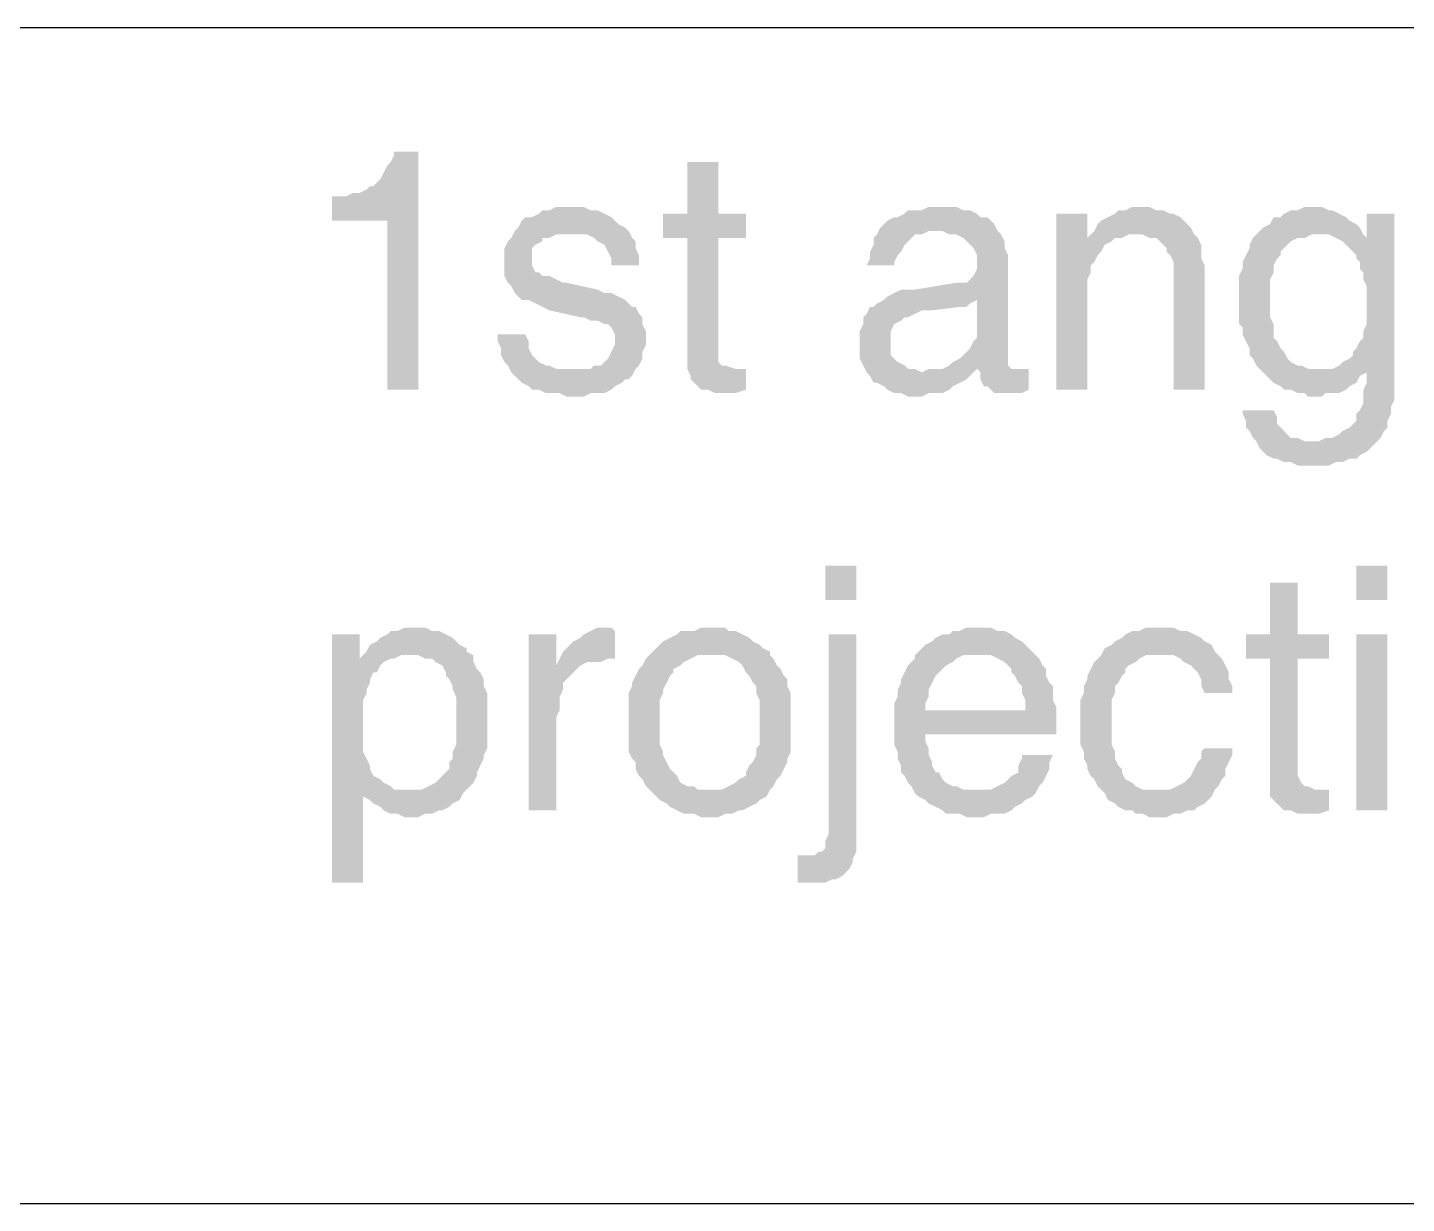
# Model space of a CAD drawing. Header units: millimetres. Extents: x 7018 to 13530, y 4187 to 5692.
# Drawn here: x 9683.9 to 9701.94, y 4971.52 to 4986.91 of the extents above; entities that cross this region are included whole.
import ezdxf

# ---------------------------------------------------------------- set-up
doc = ezdxf.new("R2010")
doc.units = ezdxf.units.MM

msp = doc.modelspace()

# ---------------------------------------------------------------- hatches: boundary and pattern name
at = {"transparency": 33554559}
for points in [[(9689.014, 4985.287), (9688.698, 4985.287), (9688.698, 4985.242), (9688.653, 4985.152), (9688.608, 4985.107), (9688.562, 4985.016), (9688.517, 4984.926), (9688.472, 4984.881), (9688.427, 4984.836), (9688.382, 4984.836), (9688.337, 4984.791), (9688.246, 4984.746), (9688.156, 4984.746), (9688.066, 4984.701), (9687.885, 4984.701), (9687.885, 4984.385), (9688.608, 4984.385), (9688.608, 4982.173), (9689.014, 4982.173)], [(9692.94, 4985.152), (9692.534, 4985.152), (9692.534, 4984.475), (9692.218, 4984.475), (9692.218, 4984.159), (9692.534, 4984.159), (9692.534, 4982.444), (9692.579, 4982.354), (9692.579, 4982.309), (9692.624, 4982.263), (9692.669, 4982.218), (9692.715, 4982.173), (9692.805, 4982.173), (9692.895, 4982.128), (9693.166, 4982.128), (9693.301, 4982.173), (9693.301, 4982.444), (9693.166, 4982.444), (9693.03, 4982.489), (9692.985, 4982.489), (9692.94, 4982.534), (9692.94, 4984.159), (9693.301, 4984.159), (9693.301, 4984.475), (9692.94, 4984.475)], [(9691, 4984.565), (9690.819, 4984.565), (9690.729, 4984.52), (9690.638, 4984.52), (9690.593, 4984.475), (9690.503, 4984.43), (9690.413, 4984.43), (9690.368, 4984.385), (9690.323, 4984.294), (9690.277, 4984.249), (9690.232, 4984.159), (9690.187, 4984.114), (9690.142, 4984.024), (9690.142, 4983.662), (9690.187, 4983.572), (9690.232, 4983.527), (9690.277, 4983.437), (9690.323, 4983.392), (9690.368, 4983.347), (9690.458, 4983.347), (9690.548, 4983.301), (9690.638, 4983.256), (9690.729, 4983.211), (9691.135, 4983.121), (9691.18, 4983.121), (9691.27, 4983.076), (9691.361, 4983.076), (9691.451, 4983.031), (9691.496, 4983.031), (9691.541, 4982.986), (9691.586, 4982.895), (9691.586, 4982.76), (9691.541, 4982.67), (9691.496, 4982.579), (9691.451, 4982.534), (9691.406, 4982.489), (9691.315, 4982.489), (9691.27, 4982.444), (9691.045, 4982.444), (9690.232, 4982.399), (9690.277, 4982.354), (9690.323, 4982.309), (9690.368, 4982.263), (9690.458, 4982.218), (9690.503, 4982.173), (9690.593, 4982.173), (9690.684, 4982.128), (9690.864, 4982.128), (9690.954, 4982.083), (9691.18, 4982.083), (9691.27, 4982.128), (9691.451, 4982.128), (9691.541, 4982.173), (9691.586, 4982.218), (9691.676, 4982.263), (9691.722, 4982.309), (9691.767, 4982.309), (9691.812, 4982.354), (9691.857, 4982.444), (9691.902, 4982.489), (9691.947, 4982.579), (9691.947, 4982.67), (9691.992, 4982.76), (9691.992, 4982.85), (9691.992, 4982.94), (9691.947, 4983.031), (9691.947, 4983.121), (9691.902, 4983.166), (9691.857, 4983.256), (9691.812, 4983.256), (9691.767, 4983.301), (9691.722, 4983.347), (9691.631, 4983.392), (9691.541, 4983.437), (9691.451, 4983.437), (9691.361, 4983.482), (9690.954, 4983.572), (9690.909, 4983.572), (9690.819, 4983.617), (9690.729, 4983.662), (9690.638, 4983.662), (9690.593, 4983.708), (9690.548, 4983.708), (9690.503, 4983.798), (9690.503, 4984.024), (9690.548, 4984.069), (9690.638, 4984.114), (9690.638, 4984.159), (9690.729, 4984.159), (9690.819, 4984.204), (9691, 4984.204), (9691.767, 4984.249), (9691.722, 4984.294), (9691.631, 4984.339), (9691.586, 4984.385), (9691.541, 4984.43), (9691.451, 4984.475), (9691.361, 4984.52), (9691.27, 4984.52), (9691.18, 4984.565), (9691.09, 4984.565)], [(9695.874, 4984.565), (9695.693, 4984.565), (9695.603, 4984.52), (9695.422, 4984.52), (9695.377, 4984.475), (9695.287, 4984.43), (9695.242, 4984.43), (9695.152, 4984.385), (9695.107, 4984.339), (9695.061, 4984.294), (9695.016, 4984.204), (9694.971, 4984.159), (9694.971, 4984.069), (9694.926, 4983.978), (9694.926, 4983.888), (9694.881, 4983.798), (9695.242, 4983.798), (9695.242, 4983.843), (9695.287, 4983.933), (9695.332, 4983.978), (9695.377, 4984.069), (9695.422, 4984.114), (9695.468, 4984.159), (9695.513, 4984.204), (9695.603, 4984.204), (9695.693, 4984.249), (9696.596, 4984.249), (9696.551, 4984.339), (9696.506, 4984.385), (9696.461, 4984.43), (9696.37, 4984.43), (9696.325, 4984.475), (9696.235, 4984.52), (9696.145, 4984.52), (9696.054, 4984.565), (9695.964, 4984.565)], [(9697.769, 4984.475), (9697.363, 4984.475), (9697.363, 4982.173), (9697.769, 4982.173), (9697.769, 4983.392), (9697.769, 4983.617), (9697.814, 4983.708), (9697.814, 4983.798), (9697.86, 4983.843), (9697.905, 4983.933), (9697.95, 4983.978), (9697.95, 4983.978), (9697.995, 4984.069), (9698.085, 4984.114), (9697.769, 4984.159)], [(9698.491, 4984.565), (9698.356, 4984.565), (9698.266, 4984.52), (9698.176, 4984.52), (9698.13, 4984.475), (9698.04, 4984.43), (9697.95, 4984.385), (9697.905, 4984.339), (9697.86, 4984.249), (9697.769, 4984.159), (9698.085, 4984.114), (9698.13, 4984.159), (9698.221, 4984.159), (9698.311, 4984.204), (9699.168, 4984.204), (9699.123, 4984.294), (9699.078, 4984.339), (9699.033, 4984.385), (9698.988, 4984.43), (9698.898, 4984.475), (9698.853, 4984.475), (9698.762, 4984.52), (9698.672, 4984.52), (9698.582, 4984.565)], [(9700.748, 4984.565), (9700.613, 4984.565), (9700.522, 4984.52), (9700.432, 4984.52), (9700.342, 4984.475), (9700.297, 4984.43), (9700.206, 4984.43), (9700.161, 4984.339), (9700.071, 4984.294), (9700.026, 4984.249), (9699.981, 4984.204), (9700.929, 4984.204), (9701.019, 4984.159), (9701.109, 4984.114), (9701.425, 4984.159), (9701.38, 4984.204), (9701.38, 4984.204), (9701.335, 4984.294), (9701.29, 4984.339), (9701.199, 4984.385), (9701.154, 4984.43), (9701.064, 4984.475), (9700.974, 4984.52), (9700.929, 4984.52), (9700.838, 4984.565)], [(9701.786, 4984.475), (9701.425, 4984.475), (9701.425, 4984.159), (9701.109, 4984.114), (9701.154, 4984.069), (9701.199, 4984.024), (9701.29, 4983.933), (9701.29, 4983.888), (9701.335, 4983.843), (9701.335, 4983.753), (9701.38, 4983.708), (9701.38, 4983.617), (9701.425, 4983.527), (9701.425, 4983.031), (9701.38, 4982.94), (9701.38, 4982.85), (9701.335, 4982.805), (9701.29, 4982.715), (9701.245, 4982.67), (9701.245, 4982.624), (9701.199, 4982.579), (9701.109, 4982.534), (9701.064, 4982.489), (9700.974, 4982.444), (9700.793, 4982.444), (9701.425, 4982.399), (9701.425, 4982.263), (9701.38, 4982.173), (9701.38, 4981.993), (9701.335, 4981.902), (9701.29, 4981.857), (9701.29, 4981.767), (9701.245, 4981.722), (9701.199, 4981.677), (9701.109, 4981.632), (9701.064, 4981.586), (9700.974, 4981.541), (9700.883, 4981.541), (9700.793, 4981.496), (9700.703, 4981.496), (9701.56, 4981.496), (9701.606, 4981.541), (9701.651, 4981.632), (9701.696, 4981.677), (9701.696, 4981.767), (9701.741, 4981.857), (9701.741, 4981.947), (9701.786, 4982.038), (9701.786, 4982.309)], [(9691.767, 4984.249), (9691, 4984.204), (9691.225, 4984.204), (9691.315, 4984.159), (9691.361, 4984.114), (9691.361, 4984.114), (9691.451, 4984.069), (9691.496, 4983.978), (9691.541, 4983.888), (9691.541, 4983.798), (9691.902, 4983.798), (9691.902, 4983.933), (9691.857, 4984.024), (9691.857, 4984.114), (9691.812, 4984.159)], [(9696.596, 4984.249), (9695.784, 4984.249), (9695.874, 4984.249), (9695.964, 4984.204), (9696.054, 4984.204), (9696.145, 4984.159), (9696.19, 4984.114), (9696.235, 4984.069), (9696.28, 4984.024), (9696.325, 4983.933), (9696.325, 4983.753), (9696.28, 4983.662), (9696.235, 4983.617), (9696.19, 4983.572), (9696.054, 4983.572), (9695.513, 4983.482), (9695.332, 4983.482), (9695.242, 4983.437), (9695.152, 4983.392), (9695.107, 4983.347), (9696.325, 4983.347), (9696.325, 4982.94), (9696.325, 4982.85), (9696.28, 4982.805), (9696.235, 4982.715), (9696.19, 4982.67), (9696.099, 4982.579), (9696.099, 4982.579), (9696.009, 4982.534), (9695.964, 4982.489), (9695.874, 4982.444), (9695.693, 4982.444), (9695.603, 4982.399), (9694.881, 4982.399), (9694.926, 4982.354), (9694.971, 4982.263), (9695.016, 4982.263), (9695.107, 4982.218), (9695.152, 4982.173), (9695.242, 4982.128), (9695.332, 4982.128), (9695.422, 4982.083), (9695.603, 4982.083), (9695.693, 4982.128), (9695.874, 4982.128), (9695.964, 4982.173), (9696.009, 4982.218), (9696.099, 4982.263), (9696.19, 4982.309), (9696.235, 4982.354), (9696.28, 4982.399), (9696.325, 4982.444), (9696.776, 4982.444), (9696.731, 4982.489), (9696.731, 4983.933), (9696.686, 4984.024), (9696.686, 4984.114), (9696.641, 4984.204)], [(9699.168, 4984.204), (9698.401, 4984.204), (9698.491, 4984.204), (9698.582, 4984.159), (9698.672, 4984.159), (9698.717, 4984.114), (9698.762, 4984.069), (9698.807, 4984.024), (9698.807, 4983.978), (9698.853, 4983.933), (9698.898, 4983.843), (9698.898, 4982.173), (9699.304, 4982.173), (9699.304, 4983.798), (9699.259, 4983.888), (9699.259, 4984.069), (9699.214, 4984.159)], [(9699.981, 4984.204), (9699.936, 4984.159), (9699.891, 4984.069), (9699.891, 4984.024), (9699.845, 4983.933), (9699.8, 4983.843), (9699.8, 4983.753), (9699.755, 4983.662), (9699.755, 4983.031), (9699.8, 4982.986), (9699.8, 4982.895), (9699.845, 4982.805), (9699.891, 4982.715), (9699.891, 4982.624), (9699.936, 4982.579), (9699.981, 4982.489), (9700.026, 4982.444), (9700.071, 4982.399), (9700.161, 4982.309), (9700.206, 4982.263), (9700.297, 4982.218), (9700.342, 4982.173), (9700.432, 4982.173), (9700.522, 4982.128), (9700.613, 4982.128), (9700.658, 4982.083), (9700.838, 4982.083), (9700.883, 4982.128), (9701.064, 4982.128), (9701.154, 4982.173), (9701.199, 4982.218), (9701.29, 4982.263), (9701.335, 4982.354), (9701.425, 4982.399), (9701.425, 4982.399), (9700.793, 4982.444), (9700.658, 4982.444), (9700.568, 4982.489), (9700.522, 4982.489), (9700.432, 4982.534), (9700.387, 4982.579), (9700.342, 4982.67), (9700.297, 4982.715), (9700.252, 4982.805), (9700.206, 4982.85), (9700.206, 4983.031), (9700.161, 4983.121), (9700.161, 4983.617), (9700.206, 4983.708), (9700.206, 4983.798), (9700.252, 4983.888), (9700.297, 4983.933), (9700.297, 4983.978), (9700.342, 4984.024), (9700.387, 4984.069), (9700.432, 4984.114), (9700.522, 4984.159), (9700.613, 4984.159), (9700.703, 4984.204), (9700.793, 4984.204)], [(9695.107, 4983.347), (9695.016, 4983.301), (9694.971, 4983.256), (9694.926, 4983.256), (9694.881, 4983.166), (9694.836, 4983.121), (9694.836, 4983.031), (9694.791, 4982.94), (9694.791, 4982.76), (9694.791, 4982.579), (9694.836, 4982.489), (9694.881, 4982.399), (9695.603, 4982.399), (9695.513, 4982.444), (9695.422, 4982.444), (9695.377, 4982.489), (9695.287, 4982.534), (9695.242, 4982.579), (9695.197, 4982.624), (9695.197, 4982.94), (9695.242, 4983.031), (9695.332, 4983.076), (9695.377, 4983.121), (9695.422, 4983.121), (9695.513, 4983.166), (9695.603, 4983.211), (9695.738, 4983.211), (9696.099, 4983.256), (9696.19, 4983.256), (9696.235, 4983.301), (9696.325, 4983.347)], [(9690.413, 4982.895), (9690.052, 4982.895), (9690.052, 4982.805), (9690.097, 4982.715), (9690.097, 4982.624), (9690.142, 4982.534), (9690.187, 4982.489), (9690.232, 4982.399), (9691.045, 4982.444), (9690.819, 4982.444), (9690.729, 4982.489), (9690.684, 4982.489), (9690.593, 4982.534), (9690.548, 4982.579), (9690.503, 4982.624), (9690.458, 4982.715), (9690.458, 4982.805)], [(9696.776, 4982.444), (9696.325, 4982.444), (9696.37, 4982.399), (9696.867, 4982.444), (9696.822, 4982.444)], [(9697.002, 4982.444), (9696.867, 4982.444), (9696.37, 4982.399), (9696.37, 4982.309), (9696.415, 4982.218), (9696.461, 4982.218), (9696.506, 4982.173), (9696.551, 4982.128), (9696.912, 4982.128), (9697.002, 4982.173)], [(9700.206, 4981.902), (9699.8, 4981.902), (9699.8, 4981.857), (9699.845, 4981.767), (9699.845, 4981.677), (9699.891, 4981.632), (9699.936, 4981.541), (9699.981, 4981.496), (9700.026, 4981.406), (9700.071, 4981.361), (9700.116, 4981.316), (9700.206, 4981.27), (9700.252, 4981.27), (9700.342, 4981.225), (9700.432, 4981.225), (9700.522, 4981.18), (9700.929, 4981.18), (9701.019, 4981.225), (9701.109, 4981.225), (9701.199, 4981.27), (9701.29, 4981.27), (9701.335, 4981.316), (9701.425, 4981.361), (9701.47, 4981.406), (9701.515, 4981.451), (9701.56, 4981.496), (9700.613, 4981.496), (9700.522, 4981.541), (9700.432, 4981.541), (9700.387, 4981.586), (9700.342, 4981.632), (9700.252, 4981.722), (9700.252, 4981.812)], [(9694.745, 4979.42), (9694.745, 4979.871), (9694.339, 4979.871), (9694.339, 4979.42)], [(9701.696, 4979.42), (9701.696, 4979.871), (9701.29, 4979.871), (9701.29, 4979.42)], [(9700.522, 4979.646), (9700.161, 4979.646), (9700.161, 4978.969), (9699.845, 4978.969), (9699.845, 4978.653), (9700.161, 4978.653), (9700.161, 4976.848), (9700.206, 4976.802), (9700.252, 4976.757), (9700.297, 4976.712), (9700.342, 4976.667), (9700.432, 4976.667), (9700.522, 4976.622), (9700.793, 4976.622), (9700.929, 4976.667), (9700.929, 4976.938), (9700.748, 4976.938), (9700.658, 4976.983), (9700.613, 4976.983), (9700.568, 4977.028), (9700.522, 4977.118), (9700.522, 4978.653), (9700.929, 4978.653), (9700.929, 4978.969), (9700.522, 4978.969)], [(9688.923, 4979.059), (9688.833, 4979.059), (9688.743, 4979.014), (9688.653, 4979.014), (9688.608, 4978.969), (9688.517, 4978.924), (9688.472, 4978.878), (9688.382, 4978.833), (9688.337, 4978.743), (9688.292, 4978.698), (9688.246, 4978.653), (9688.698, 4978.653), (9688.788, 4978.698), (9688.878, 4978.698), (9689.646, 4978.743), (9689.646, 4978.788), (9689.555, 4978.833), (9689.51, 4978.878), (9689.465, 4978.924), (9689.375, 4978.969), (9689.284, 4979.014), (9689.194, 4979.014), (9689.104, 4979.059), (9689.014, 4979.059)], [(9691.451, 4979.059), (9691.361, 4979.059), (9691.27, 4979.014), (9691.18, 4978.969), (9691.135, 4978.924), (9691.045, 4978.878), (9691, 4978.833), (9690.909, 4978.743), (9690.909, 4978.743), (9690.864, 4978.653), (9691.586, 4978.653), (9691.586, 4979.014), (9691.541, 4979.059)], [(9692.805, 4979.059), (9692.715, 4979.059), (9692.624, 4979.014), (9692.444, 4979.014), (9692.399, 4978.969), (9692.308, 4978.924), (9692.218, 4978.878), (9692.173, 4978.833), (9692.128, 4978.788), (9692.038, 4978.698), (9692.038, 4978.698), (9691.992, 4978.653), (9691.947, 4978.563), (9691.902, 4978.517), (9691.857, 4978.427), (9691.812, 4978.337), (9691.812, 4978.292), (9691.767, 4978.201), (9691.767, 4977.434), (9691.812, 4977.344), (9691.857, 4977.299), (9691.857, 4977.209), (9691.902, 4977.118), (9691.947, 4977.073), (9691.992, 4976.983), (9692.038, 4976.938), (9692.805, 4976.938), (9692.669, 4976.938), (9692.624, 4976.983), (9692.534, 4976.983), (9692.444, 4977.028), (9692.399, 4977.118), (9692.353, 4977.163), (9692.308, 4977.209), (9692.263, 4977.299), (9692.218, 4977.389), (9692.218, 4977.434), (9692.173, 4977.525), (9692.173, 4978.111), (9692.218, 4978.201), (9692.218, 4978.247), (9692.263, 4978.337), (9692.308, 4978.427), (9692.353, 4978.472), (9692.353, 4978.517), (9692.444, 4978.563), (9692.489, 4978.608), (9692.579, 4978.653), (9692.669, 4978.698), (9692.805, 4978.698), (9693.617, 4978.743), (9693.527, 4978.788), (9693.482, 4978.833), (9693.392, 4978.878), (9693.346, 4978.924), (9693.256, 4978.969), (9693.166, 4979.014), (9693.076, 4979.014), (9693.03, 4979.059), (9692.94, 4979.059)], [(9696.325, 4979.059), (9696.19, 4979.059), (9696.099, 4979.014), (9696.009, 4979.014), (9695.964, 4978.969), (9695.874, 4978.969), (9695.784, 4978.924), (9695.738, 4978.878), (9695.648, 4978.833), (9695.603, 4978.788), (9695.513, 4978.698), (9696.506, 4978.698), (9696.596, 4978.653), (9696.686, 4978.608), (9696.731, 4978.563), (9696.776, 4978.517), (9696.776, 4978.472), (9696.822, 4978.427), (9696.867, 4978.337), (9696.912, 4978.292), (9696.912, 4978.201), (9696.957, 4978.111), (9696.957, 4977.976), (9695.242, 4977.976), (9695.242, 4977.525), (9695.287, 4977.434), (9695.287, 4977.344), (9695.332, 4977.254), (9695.332, 4977.163), (9695.377, 4977.118), (9695.422, 4977.028), (9695.468, 4976.983), (9695.513, 4976.893), (9696.325, 4976.938), (9696.145, 4976.938), (9696.054, 4976.983), (9696.009, 4976.983), (9695.919, 4977.028), (9695.874, 4977.073), (9695.829, 4977.163), (9695.784, 4977.163), (9695.738, 4977.254), (9695.738, 4977.299), (9695.693, 4977.389), (9695.693, 4977.479), (9695.648, 4977.57), (9695.648, 4977.66), (9697.363, 4977.66), (9697.363, 4978.021), (9697.318, 4978.111), (9697.318, 4978.292), (9697.273, 4978.337), (9697.228, 4978.427), (9697.228, 4978.517), (9697.183, 4978.563), (9697.137, 4978.653), (9697.092, 4978.698), (9697.047, 4978.743), (9696.957, 4978.833), (9696.912, 4978.878), (9696.822, 4978.924), (9696.776, 4978.969), (9696.686, 4979.014), (9696.596, 4979.014), (9696.506, 4979.059), (9696.415, 4979.059)], [(9698.717, 4979.059), (9698.537, 4979.059), (9698.446, 4979.014), (9698.356, 4979.014), (9698.266, 4978.969), (9698.221, 4978.924), (9698.13, 4978.878), (9698.085, 4978.833), (9697.995, 4978.788), (9697.95, 4978.698), (9698.898, 4978.698), (9698.988, 4978.653), (9699.033, 4978.608), (9699.123, 4978.563), (9699.168, 4978.517), (9699.214, 4978.472), (9699.259, 4978.382), (9699.259, 4978.292), (9699.304, 4978.201), (9699.665, 4978.201), (9699.665, 4978.292), (9699.62, 4978.382), (9699.62, 4978.472), (9699.575, 4978.563), (9699.529, 4978.653), (9699.484, 4978.698), (9699.439, 4978.743), (9699.394, 4978.833), (9699.394, 4978.833), (9699.304, 4978.878), (9699.259, 4978.924), (9699.168, 4978.969), (9699.078, 4979.014), (9698.988, 4979.014), (9698.898, 4979.059), (9698.807, 4979.059)], [(9688.246, 4978.969), (9687.885, 4978.969), (9687.885, 4975.719), (9688.292, 4975.719), (9688.292, 4976.893), (9688.878, 4976.938), (9688.698, 4976.938), (9688.653, 4976.983), (9688.562, 4977.028), (9688.517, 4977.073), (9688.427, 4977.118), (9688.382, 4977.209), (9688.382, 4977.254), (9688.337, 4977.344), (9688.292, 4977.434), (9688.292, 4978.111), (9688.337, 4978.201), (9688.337, 4978.247), (9688.382, 4978.337), (9688.382, 4978.382), (9688.427, 4978.472), (9688.472, 4978.472), (9688.517, 4978.563), (9688.562, 4978.608), (9688.653, 4978.653), (9688.246, 4978.653)], [(9690.819, 4978.969), (9690.458, 4978.969), (9690.458, 4976.667), (9690.819, 4976.667), (9690.819, 4977.886), (9690.864, 4977.976), (9690.864, 4978.156), (9690.909, 4978.247), (9690.909, 4978.337), (9690.954, 4978.382), (9691, 4978.427), (9691.045, 4978.472), (9691.09, 4978.517), (9691.135, 4978.563), (9690.819, 4978.563)], [(9694.745, 4978.969), (9694.384, 4978.969), (9694.384, 4976.351), (9694.339, 4976.261), (9694.339, 4976.171), (9694.294, 4976.125), (9694.249, 4976.125), (9694.204, 4976.08), (9693.978, 4976.08), (9693.978, 4975.719), (9694.339, 4975.719), (9694.43, 4975.764), (9694.475, 4975.764), (9694.565, 4975.809), (9694.61, 4975.855), (9694.655, 4975.9), (9694.7, 4975.99), (9694.7, 4976.035), (9694.745, 4976.125), (9694.745, 4976.351)], [(9701.696, 4976.667), (9701.696, 4978.969), (9701.29, 4978.969), (9701.29, 4976.667)], [(9689.646, 4978.743), (9688.878, 4978.698), (9689.014, 4978.698), (9689.104, 4978.653), (9689.194, 4978.653), (9689.239, 4978.608), (9689.33, 4978.563), (9689.375, 4978.472), (9689.375, 4978.427), (9689.42, 4978.382), (9689.465, 4978.292), (9689.465, 4978.247), (9689.51, 4978.156), (9689.51, 4977.84), (9689.51, 4977.525), (9689.465, 4977.434), (9689.465, 4977.344), (9689.42, 4977.299), (9689.42, 4977.209), (9689.375, 4977.163), (9689.33, 4977.118), (9689.284, 4977.073), (9689.239, 4977.028), (9689.149, 4976.983), (9689.059, 4976.938), (9688.878, 4976.938), (9688.292, 4976.893), (9688.292, 4976.848), (9688.382, 4976.802), (9688.427, 4976.757), (9688.517, 4976.712), (9688.562, 4976.667), (9688.653, 4976.622), (9688.743, 4976.622), (9688.833, 4976.577), (9689.014, 4976.577), (9689.104, 4976.622), (9689.194, 4976.622), (9689.284, 4976.667), (9689.33, 4976.667), (9689.42, 4976.712), (9689.465, 4976.757), (9689.555, 4976.802), (9689.6, 4976.893), (9689.646, 4976.938), (9689.691, 4976.983), (9689.736, 4977.028), (9689.781, 4977.118), (9689.781, 4977.163), (9689.826, 4977.254), (9689.871, 4977.344), (9689.871, 4977.389), (9689.916, 4977.479), (9689.916, 4978.201), (9689.871, 4978.292), (9689.871, 4978.382), (9689.826, 4978.472), (9689.781, 4978.517), (9689.736, 4978.608), (9689.736, 4978.698)], [(9690.864, 4978.653), (9690.819, 4978.563), (9691.135, 4978.563), (9691.225, 4978.608), (9691.406, 4978.608), (9691.496, 4978.653)], [(9693.617, 4978.743), (9692.805, 4978.698), (9693.03, 4978.698), (9693.121, 4978.653), (9693.211, 4978.608), (9693.256, 4978.563), (9693.301, 4978.472), (9693.346, 4978.427), (9693.392, 4978.337), (9693.437, 4978.292), (9693.437, 4978.201), (9693.482, 4978.111), (9693.482, 4977.525), (9693.437, 4977.479), (9693.437, 4977.389), (9693.392, 4977.299), (9693.346, 4977.254), (9693.301, 4977.163), (9693.301, 4977.118), (9693.211, 4977.073), (9693.166, 4977.028), (9693.076, 4976.983), (9692.985, 4976.938), (9692.038, 4976.938), (9692.128, 4976.848), (9692.173, 4976.802), (9692.263, 4976.757), (9692.308, 4976.712), (9692.399, 4976.667), (9692.489, 4976.622), (9692.624, 4976.622), (9692.715, 4976.577), (9692.94, 4976.577), (9693.03, 4976.622), (9693.121, 4976.622), (9693.211, 4976.667), (9693.256, 4976.667), (9693.346, 4976.712), (9693.437, 4976.757), (9693.482, 4976.802), (9693.572, 4976.848), (9693.617, 4976.938), (9693.617, 4976.938), (9693.662, 4976.983), (9693.707, 4977.073), (9693.753, 4977.118), (9693.798, 4977.209), (9693.843, 4977.299), (9693.843, 4977.344), (9693.888, 4977.434), (9693.888, 4977.84), (9693.888, 4978.201), (9693.843, 4978.292), (9693.843, 4978.382), (9693.798, 4978.427), (9693.753, 4978.517), (9693.707, 4978.563), (9693.662, 4978.653), (9693.617, 4978.698)], [(9695.513, 4978.698), (9695.513, 4978.653), (9695.468, 4978.608), (9695.422, 4978.563), (9695.377, 4978.472), (9695.332, 4978.382), (9695.332, 4978.337), (9695.287, 4978.247), (9695.287, 4978.156), (9695.242, 4978.066), (9695.242, 4977.976), (9695.648, 4977.976), (9695.648, 4978.066), (9695.693, 4978.156), (9695.693, 4978.247), (9695.738, 4978.337), (9695.784, 4978.427), (9695.829, 4978.472), (9695.874, 4978.517), (9695.919, 4978.563), (9696.009, 4978.608), (9696.054, 4978.653), (9696.145, 4978.698), (9696.325, 4978.698)], [(9697.95, 4978.698), (9697.905, 4978.653), (9697.86, 4978.608), (9697.814, 4978.517), (9697.769, 4978.427), (9697.769, 4978.382), (9697.724, 4978.292), (9697.724, 4978.201), (9697.679, 4978.111), (9697.679, 4977.525), (9697.724, 4977.434), (9697.724, 4977.344), (9697.769, 4977.254), (9697.769, 4977.209), (9697.814, 4977.118), (9697.86, 4977.073), (9697.905, 4976.983), (9697.95, 4976.938), (9698.717, 4976.938), (9698.491, 4976.938), (9698.401, 4976.983), (9698.356, 4977.028), (9698.266, 4977.073), (9698.221, 4977.163), (9698.221, 4977.209), (9698.176, 4977.254), (9698.13, 4977.344), (9698.13, 4977.434), (9698.085, 4977.525), (9698.085, 4978.111), (9698.13, 4978.201), (9698.13, 4978.292), (9698.176, 4978.337), (9698.221, 4978.427), (9698.266, 4978.472), (9698.266, 4978.517), (9698.311, 4978.563), (9698.401, 4978.608), (9698.446, 4978.653), (9698.537, 4978.698), (9698.717, 4978.698)], [(9697.318, 4977.389), (9696.912, 4977.389), (9696.912, 4977.344), (9696.867, 4977.254), (9696.867, 4977.163), (9696.776, 4977.118), (9696.731, 4977.073), (9696.686, 4977.028), (9696.596, 4976.983), (9696.506, 4976.938), (9696.325, 4976.938), (9695.513, 4976.893), (9695.513, 4976.893), (9695.558, 4976.848), (9695.648, 4976.802), (9695.693, 4976.757), (9695.784, 4976.712), (9695.874, 4976.667), (9695.919, 4976.622), (9696.099, 4976.622), (9696.19, 4976.577), (9696.415, 4976.577), (9696.506, 4976.622), (9696.686, 4976.622), (9696.776, 4976.667), (9696.822, 4976.712), (9696.912, 4976.757), (9696.957, 4976.802), (9697.047, 4976.848), (9697.092, 4976.893), (9697.137, 4976.983), (9697.183, 4977.028), (9697.228, 4977.118), (9697.273, 4977.209), (9697.273, 4977.299)], [(9699.665, 4977.479), (9699.304, 4977.479), (9699.259, 4977.434), (9699.259, 4977.344), (9699.214, 4977.299), (9699.168, 4977.209), (9699.123, 4977.118), (9699.078, 4977.073), (9699.033, 4977.028), (9698.943, 4976.983), (9698.853, 4976.938), (9697.95, 4976.938), (9697.995, 4976.893), (9698.04, 4976.802), (9698.13, 4976.757), (9698.176, 4976.712), (9698.266, 4976.667), (9698.356, 4976.667), (9698.401, 4976.622), (9698.491, 4976.622), (9698.582, 4976.577), (9698.807, 4976.577), (9698.898, 4976.622), (9698.988, 4976.622), (9699.078, 4976.667), (9699.168, 4976.667), (9699.214, 4976.712), (9699.304, 4976.757), (9699.349, 4976.802), (9699.394, 4976.848), (9699.439, 4976.938), (9699.484, 4976.983), (9699.529, 4977.073), (9699.575, 4977.118), (9699.575, 4977.209), (9699.62, 4977.299), (9699.665, 4977.389)]]:
    msp.add_hatch(color=256, dxfattribs=at).paths.add_polyline_path(points)

# ---------------------------------------------------------------- linework, layer by layer
for points in [[(9387.287, 4986.912), (9783.725, 4986.912)], [(9387.287, 4971.522), (9736.357, 4971.522)]]:
    msp.add_lwpolyline(points)

doc.saveas('drawing.dxf')
